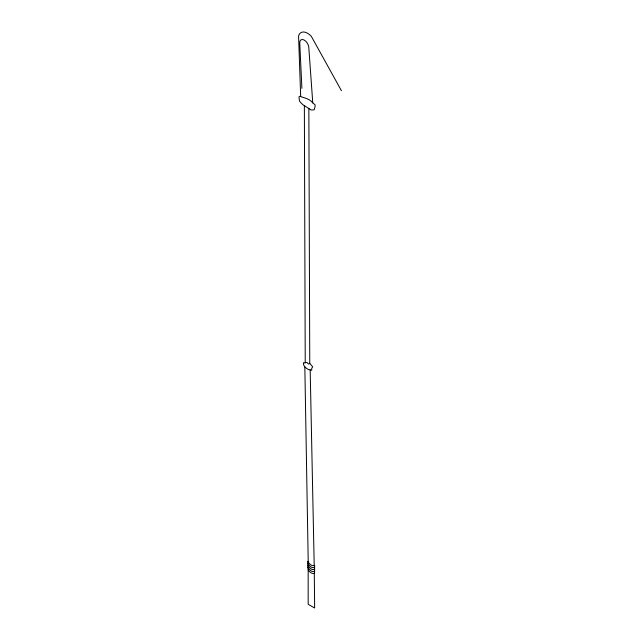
<?xml version="1.0" encoding="UTF-8"?>
<svg xmlns="http://www.w3.org/2000/svg" width="640" height="640" viewBox="0 0 640 640"><rect width="100%" height="100%" fill="white"/><g stroke="black" fill="none" stroke-linecap="round" stroke-linejoin="round"><path stroke-width="0.96" d="M307.832 567.216L307.88 561.352L308.224 562.056A6.352 3.672 60 0 0 314.208 565.512L314.64 565.328L314.584 573.128L314.152 573.312A6.352 3.672 60 0 1 308.168 569.856L307.832 567.2L308.176 567.92A6.352 3.672 60 0 0 314.16 571.376L314.592 571.192M314.6 569.24L314.184 569.408A6.352 3.672 60 0 1 308.2 565.952L307.856 565.248M314.624 567.288L314.192 567.472A6.352 3.672 60 0 1 308.208 564.016L307.864 563.312M312.768 102.896L315.088 104.784L315.072 106.616L314.128 109.888L311.16 109.976L302.88 104.728L300.936 102.816L299.504 101.064L298.952 96.92L299.784 96.288C304.328 97.992 309.68 98.688 312.768 102.896L308.848 48.128A6.432 3.712 60 0 0 304.144 40.04A6.432 3.712 60 0 0 299.768 43.248L301.904 88.368M341.432 90.712L311.312 36.32A13.264 7.656 60 0 0 298.568 35.912L300.68 96.592M310.176 369.824L314.208 565.512M304.832 366.888L308.224 562.056M314.288 573.256L314.64 608L308.168 604.304L308.168 569.856M308.856 108.52L309.76 363.368M304.36 105.664L305.232 362.768M303.432 363.048C303.144 366.256 306.264 368.512 308.832 369.664L311.728 370.216L311.72 368.344L312.712 366.816L309.584 363.2L308.872 364.152L307.88 363.472C307.448 361.512 304.736 363.2 303.432 363.048"/></g></svg>
